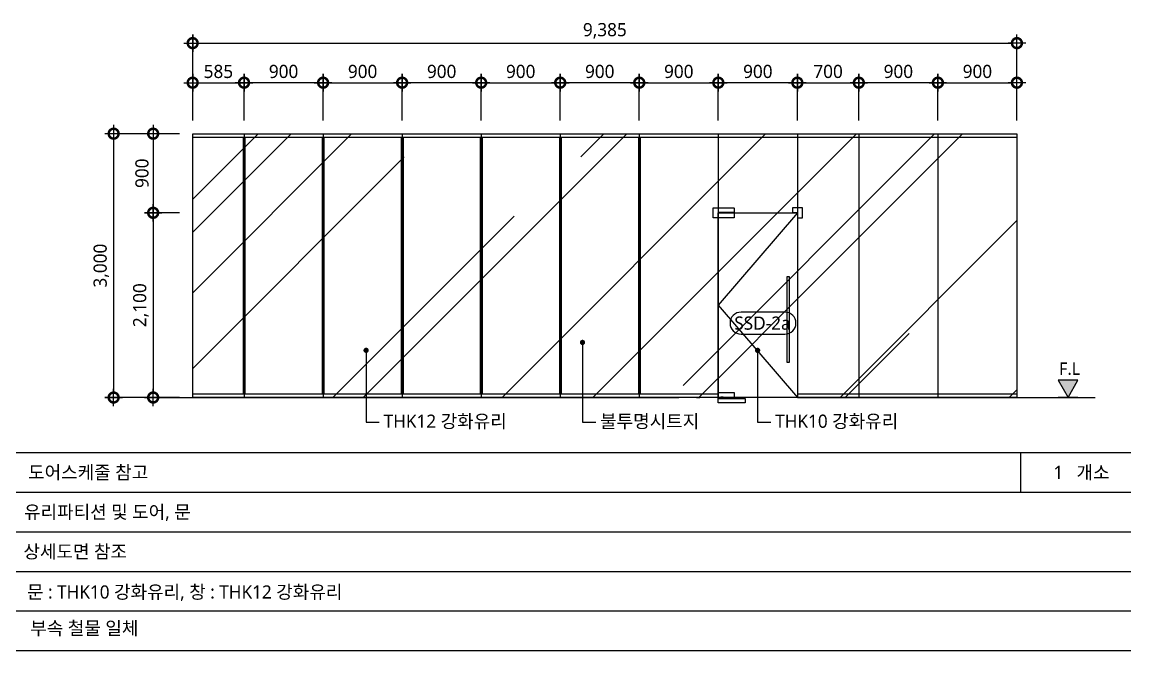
# Model space of a CAD drawing. Header units: millimetres. Extents: x -3 to 459584, y -660938 to -11738.
# Drawn here: x 63777 to 76400, y -137734 to -130584 of the extents above; entities that cross this region are included whole.
import ezdxf
from ezdxf import colors
from ezdxf.entities.mleader import LeaderData, LeaderLine
from ezdxf.enums import TextEntityAlignment as Align
from ezdxf.math import Vec2, Vec3

# ---------------------------------------------------------------- set-up
doc = ezdxf.new("R2010")
doc.units = ezdxf.units.MM
doc.header["$LTSCALE"] = 200
for name, pattern in [('CEN-GAUN', [32.2, 30, -1, 0.2, -1]), ('CENTERX2', [4, 2.5, -0.5, 0.5, -0.5]), ('H1', [1, 0.5, -0.5])]:
    doc.linetypes.add(name, pattern=pattern)
doc.layers.get('DEFPOINTS').update_dxf_attribs({"color": 137})
for name, color, linetype in [('0.KSC-DIM', 5, 'Continuous'), ('0.KSC-DOOR', 4, 'Continuous'), ('4ELE', 4, 'Continuous'), ('A-ELEV-PCN4', 4, 'Continuous'), ('A-ELEV-PCN5', 5, 'Continuous'), ('A-ELEV-PCN9', 9, 'Continuous'), ('A-PATT', 252, 'Continuous'), ('A-wall-유리파티션', 5, 'Continuous'), ('CEN', 1, 'CEN-GAUN'), ('DIM', 7, 'Continuous'), ('ELE3', 3, 'Continuous'), ('ELE6', 6, 'Continuous'), ('SYM', 6, 'Continuous'), ('TAG', 6, 'Continuous'), ('TAR-LEVEL', 6, 'Continuous'), ('TEX', 3, 'Continuous')]:
    doc.layers.add(name, color=color, linetype=linetype)
doc.styles.add('ARIAL', font='malgun.ttf')
doc.styles.add('S1', font='malgun.ttf')
doc.styles.add('돋움', font='malgun.ttf')
doc.styles.add('스타일1', font='malgun.ttf')
doc.dimstyles.new('CJA-50', dxfattribs={"dimscale": 50, "dimtxt": 3, "dimasz": 1, "dimexe": 2, "dimexo": 3, "dimgap": 1, "dimtad": 1, "dimdec": 0, "dimzin": 1, "dimdsep": 46, "dimlunit": 6, "dimtxsty": 'S1', "dimblk": 'GAUN-DOT', "dimcen": -2, "dimdle": 2, "dimclrd": 256, "dimclre": 256, "dimclrt": 3, "dimadec": 0, "dimazin": 0, "dimtfac": 1, "dimtdec": 0, "dimtix": 1, "dimtmove": 2, "dimatfit": 3, "dimldrblk": 'DOTSMALL', "dimfxl": 1, "dimtolj": 1, "dimtzin": 1, "dimarcsym": 0})

# ---------------------------------------------------------------- blocks, each defined once
blk = doc.blocks.new('단면레벨-1')
at = {"layer": 'TAG'}
blk.add_hatch(color=256, dxfattribs=at).paths.add_polyline_path([(0, 0), (2.27, 3.93), (-2.27, 3.93)])
for p, q in [((-2.27, 3.93), (0, 0)), ((2.27, 3.93), (-2.27, 3.93)), ((0, 0), (2.27, 3.93)), ((2.27, 0), (-2.27, 0))]:
    blk.add_line(p, q, dxfattribs=at)
at = {"layer": 'TAG', "color": 3, "style": '돋움'}
blk.add_attdef('GL.+1500', text='', height=2.81, dxfattribs=at).set_placement((0.37, 6.53), align=Align.MIDDLE)
blk = doc.blocks.new('GAUN-DOT')
at = {"linetype": 'ByBlock'}
for p, q in [((2, 0), (-2, 0)), ((0, -2), (0, 2))]:
    blk.add_line(p, q, dxfattribs=at)
at = {"const_width": 2.25}
blk.add_lwpolyline([(0, 0.28125, 1), (0, -0.28125, 1)], format="xyb", close=True, dxfattribs=at)
blk = doc.blocks.new('*D354')
at = {"layer": 'DEFPOINTS', "color": 0, "transparency": 16777216}
for p in [(65718, -131852), (64818, -134853), (65718, -134853)]:
    blk.add_point(p, dxfattribs=at)
at = {"layer": 'DIM', "lineweight": -2, "transparency": 16777216}
for p, q in [((65568, -131852), (64718, -131852)), ((64818, -131902), (64818, -134803)), ((65568, -134853), (64718, -134853))]:
    blk.add_line(p, q, dxfattribs=at)
at = {"layer": 'DIM', "lineweight": -2, "transparency": 16777216, "xscale": 50, "yscale": 50, "zscale": 50}
for p, rotation in [((64818, -131852), 90), ((64818, -134853), 270)]:
    blk.add_blockref('GAUN-DOT', p, dxfattribs=dict(at, rotation=rotation))
at = {"layer": 'DIM', "color": 3, "transparency": 16777216, "insert": (64678, -133353), "char_height": 150, "attachment_point": 5, "rotation": 90, "style": 'S1'}
blk.add_mtext('\\A1;3,000', dxfattribs=at)
blk = doc.blocks.new('_DotSmall')
at = {"color": 0, "linetype": 'ByBlock', "const_width": 0.5}
blk.add_lwpolyline([(-0.0625, 0, 1), (0.0625, 0, 1)], format="xyb", close=True, dxfattribs=at)
blk = doc.blocks.new('*D355')
at = {"layer": 'DEFPOINTS', "color": 0, "transparency": 16777216}
for p in [(65718, -132752), (65268, -134853), (65718, -134853)]:
    blk.add_point(p, dxfattribs=at)
at = {"layer": 'DIM', "lineweight": -2, "transparency": 16777216}
for p, q in [((65568, -132752), (65168, -132752)), ((65268, -132802), (65268, -134803)), ((65568, -134853), (65168, -134853))]:
    blk.add_line(p, q, dxfattribs=at)
at = {"layer": 'DIM', "lineweight": -2, "transparency": 16777216, "xscale": 50, "yscale": 50, "zscale": 50}
for p, rotation in [((65268, -132752), 90), ((65268, -134853), 270)]:
    blk.add_blockref('GAUN-DOT', p, dxfattribs=dict(at, rotation=rotation))
at = {"layer": 'DIM', "color": 3, "transparency": 16777216, "insert": (65128, -133803), "char_height": 150, "attachment_point": 5, "rotation": 90, "style": 'S1'}
blk.add_mtext('\\A1;2,100', dxfattribs=at)
blk = doc.blocks.new('*D356')
at = {"layer": 'DEFPOINTS', "color": 0, "transparency": 16777216}
for p in [(65718, -131852), (65268, -132752), (65718, -132752)]:
    blk.add_point(p, dxfattribs=at)
at = {"layer": 'DIM', "lineweight": -2, "transparency": 16777216}
for p, q in [((65568, -131852), (65168, -131852)), ((65268, -131902), (65268, -132702)), ((65568, -132752), (65168, -132752))]:
    blk.add_line(p, q, dxfattribs=at)
at = {"layer": 'DIM', "lineweight": -2, "transparency": 16777216, "xscale": 50, "yscale": 50, "zscale": 50}
for p, rotation in [((65268, -131852), 90), ((65268, -132752), 270)]:
    blk.add_blockref('GAUN-DOT', p, dxfattribs=dict(at, rotation=rotation))
at = {"layer": 'DIM', "color": 3, "transparency": 16777216, "insert": (65141, -132302), "char_height": 150, "attachment_point": 5, "rotation": 90, "style": 'S1'}
blk.add_mtext('\\A1;900', dxfattribs=at)
blk = doc.blocks.new('*D357')
at = {"layer": 'DEFPOINTS', "color": 0, "transparency": 16777216}
for p in [(75103, -130822), (65718, -131852), (75103, -131852)]:
    blk.add_point(p, dxfattribs=at)
at = {"layer": 'DIM', "lineweight": -2, "transparency": 16777216}
for p, q in [((65718, -131702), (65718, -130722)), ((75103, -131702), (75103, -130722)), ((65768, -130822), (75053, -130822))]:
    blk.add_line(p, q, dxfattribs=at)
at = {"layer": 'DIM', "lineweight": -2, "transparency": 16777216, "xscale": 50, "yscale": 50, "zscale": 50, "rotation": 180}
blk.add_blockref('GAUN-DOT', (65718, -130822), dxfattribs=at)
at = {"layer": 'DIM', "lineweight": -2, "transparency": 16777216, "xscale": 50, "yscale": 50, "zscale": 50}
blk.add_blockref('GAUN-DOT', (75103, -130822), dxfattribs=at)
at = {"layer": 'DIM', "color": 3, "transparency": 16777216, "insert": (70411, -130682), "char_height": 150, "attachment_point": 5, "style": 'S1'}
blk.add_mtext('\\A1;9,385', dxfattribs=at)
blk = doc.blocks.new('*D358')
at = {"layer": 'DEFPOINTS', "color": 0, "transparency": 16777216}
for p in [(71703, -131272), (71703, -131852), (72603, -131852)]:
    blk.add_point(p, dxfattribs=at)
at = {"layer": 'DIM', "lineweight": -2, "transparency": 16777216}
for p, q in [((71703, -131702), (71703, -131172)), ((72553, -131272), (71753, -131272)), ((72603, -131702), (72603, -131172))]:
    blk.add_line(p, q, dxfattribs=at)
at = {"layer": 'DIM', "lineweight": -2, "transparency": 16777216, "xscale": 50, "yscale": 50, "zscale": 50, "rotation": 180}
blk.add_blockref('GAUN-DOT', (71703, -131272), dxfattribs=at)
at = {"layer": 'DIM', "lineweight": -2, "transparency": 16777216, "xscale": 50, "yscale": 50, "zscale": 50}
blk.add_blockref('GAUN-DOT', (72603, -131272), dxfattribs=at)
at = {"layer": 'DIM', "color": 3, "transparency": 16777216, "insert": (72153, -131145), "char_height": 150, "attachment_point": 5, "style": 'S1'}
blk.add_mtext('\\A1;900', dxfattribs=at)
blk = doc.blocks.new('*D359')
at = {"layer": 'DEFPOINTS', "color": 0, "transparency": 16777216}
for p in [(73303, -131272), (72603, -131852), (73303, -131852)]:
    blk.add_point(p, dxfattribs=at)
at = {"layer": 'DIM', "lineweight": -2, "transparency": 16777216}
for p, q in [((72603, -131702), (72603, -131172)), ((72653, -131272), (73253, -131272)), ((73303, -131702), (73303, -131172))]:
    blk.add_line(p, q, dxfattribs=at)
at = {"layer": 'DIM', "lineweight": -2, "transparency": 16777216, "xscale": 50, "yscale": 50, "zscale": 50, "rotation": 180}
blk.add_blockref('GAUN-DOT', (72603, -131272), dxfattribs=at)
at = {"layer": 'DIM', "lineweight": -2, "transparency": 16777216, "xscale": 50, "yscale": 50, "zscale": 50}
blk.add_blockref('GAUN-DOT', (73303, -131272), dxfattribs=at)
at = {"layer": 'DIM', "color": 3, "transparency": 16777216, "insert": (72953, -131145), "char_height": 150, "attachment_point": 5, "style": 'S1'}
blk.add_mtext('\\A1;700', dxfattribs=at)
blk = doc.blocks.new('*D360')
at = {"layer": 'DEFPOINTS', "color": 0, "transparency": 16777216}
for p in [(73303, -131272), (73303, -131852), (74203, -131852)]:
    blk.add_point(p, dxfattribs=at)
at = {"layer": 'DIM', "lineweight": -2, "transparency": 16777216}
for p, q in [((73303, -131702), (73303, -131172)), ((74153, -131272), (73353, -131272)), ((74203, -131702), (74203, -131172))]:
    blk.add_line(p, q, dxfattribs=at)
at = {"layer": 'DIM', "lineweight": -2, "transparency": 16777216, "xscale": 50, "yscale": 50, "zscale": 50, "rotation": 180}
blk.add_blockref('GAUN-DOT', (73303, -131272), dxfattribs=at)
at = {"layer": 'DIM', "lineweight": -2, "transparency": 16777216, "xscale": 50, "yscale": 50, "zscale": 50}
blk.add_blockref('GAUN-DOT', (74203, -131272), dxfattribs=at)
at = {"layer": 'DIM', "color": 3, "transparency": 16777216, "insert": (73753, -131145), "char_height": 150, "attachment_point": 5, "style": 'S1'}
blk.add_mtext('\\A1;900', dxfattribs=at)
blk = doc.blocks.new('*D361')
at = {"layer": 'DEFPOINTS', "color": 0, "transparency": 16777216}
for p in [(75103, -131272), (74203, -131852), (75103, -131852)]:
    blk.add_point(p, dxfattribs=at)
at = {"layer": 'DIM', "lineweight": -2, "transparency": 16777216}
for p, q in [((74203, -131702), (74203, -131172)), ((74253, -131272), (75053, -131272)), ((75103, -131702), (75103, -131172))]:
    blk.add_line(p, q, dxfattribs=at)
at = {"layer": 'DIM', "lineweight": -2, "transparency": 16777216, "xscale": 50, "yscale": 50, "zscale": 50, "rotation": 180}
blk.add_blockref('GAUN-DOT', (74203, -131272), dxfattribs=at)
at = {"layer": 'DIM', "lineweight": -2, "transparency": 16777216, "xscale": 50, "yscale": 50, "zscale": 50}
blk.add_blockref('GAUN-DOT', (75103, -131272), dxfattribs=at)
at = {"layer": 'DIM', "color": 3, "transparency": 16777216, "insert": (74653, -131145), "char_height": 150, "attachment_point": 5, "style": 'S1'}
blk.add_mtext('\\A1;900', dxfattribs=at)
blk = doc.blocks.new('DN')
at = {"layer": 'SYM', "color": 6}
blk.add_lwpolyline([(12.5, 0.17, 1), (12.5, 5.17), (2.5, 5.17, 1), (2.5, 0.17)], format="xyb", close=True, dxfattribs=at)
at = {"layer": 'SYM', "color": 3, "style": '스타일1'}
blk.add_attdef('FSD-1', text='', height=3, dxfattribs=at).set_placement((7.37, 2.67), align=Align.MIDDLE_CENTER)
blk = doc.blocks.new('SST-900')
at = {"color": 8, "linetype": 'H1', "ltscale": 50}
blk.add_wipeout([(0, -0.78), (68.57, -0.78), (68.57, 160), (0, 160)], dxfattribs=at).dxf.layer = '0.KSC-DOOR'
at = {"layer": '0.KSC-DIM', "color": 1, "linetype": 'CENTERX2', "ltscale": 200}
blk.add_lwpolyline([(0, 160), (68.57, 80), (0, 0)], dxfattribs=at)
at = {"layer": '0.KSC-DOOR', "color": 5}
for points in [[(-0.23, 155.72), (-4.4, 155.72), (-4.4, 164.28), (3.95, 164.28, -0.440022), (4.17, 164.03), (4.17, 160.23), (-0.23, 160.23), (-0.23, 155.72)], [(68.81, 155.72), (72.97, 155.72), (72.97, 164.28), (55.16, 164.28, 0.440022), (54.94, 164.03), (54.94, 160.23), (68.81, 160.23), (68.81, 155.72)]]:
    blk.add_lwpolyline(points, format="xyb", dxfattribs=at)
at = {"layer": '0.KSC-DOOR'}
blk.add_lwpolyline([(0, 0), (68.57, 0), (68.57, 160), (0, 160)], close=True, dxfattribs=at)
at = {"layer": '0.KSC-DOOR', "color": 5}
for points in [[(54.94, 155.72), (68.57, 155.72), (68.57, 160), (54.94, 160)], [(54.94, 0), (68.57, 0), (68.57, 4.28), (54.94, 4.28)]]:
    blk.add_lwpolyline(points, close=True, dxfattribs=at)
at = {"layer": '0.KSC-DOOR', "color": 6}
blk.add_lwpolyline([(7.03, 30.38), (8.98, 30.38), (8.98, 104.69), (7.03, 104.69)], close=True, dxfattribs=at)
at = {"layer": '0.KSC-DOOR', "color": 8, "linetype": 'H1', "ltscale": 0.5}
for points in [[(66.53, 0.62), (64.26, 0.62), (64.26, -0.78), (66.53, -0.78)], [(45.2, -4.67), (68.57, -4.67), (68.57, -0.78), (45.2, -0.78)], [(45.2, -0.93), (68.57, -0.93), (68.57, -0.78), (45.2, -0.78)]]:
    blk.add_lwpolyline(points, close=True, dxfattribs=at)
blk = doc.blocks.new('*D362')
at = {"layer": 'DEFPOINTS', "color": 0, "transparency": 16777216}
for p in [(71703, -131272), (70803, -131852), (71703, -131852)]:
    blk.add_point(p, dxfattribs=at)
at = {"layer": 'DIM', "lineweight": -2, "transparency": 16777216}
for p, q in [((70803, -131702), (70803, -131172)), ((70853, -131272), (71653, -131272)), ((71703, -131702), (71703, -131172))]:
    blk.add_line(p, q, dxfattribs=at)
at = {"layer": 'DIM', "lineweight": -2, "transparency": 16777216, "xscale": 50, "yscale": 50, "zscale": 50, "rotation": 180}
blk.add_blockref('GAUN-DOT', (70803, -131272), dxfattribs=at)
at = {"layer": 'DIM', "lineweight": -2, "transparency": 16777216, "xscale": 50, "yscale": 50, "zscale": 50}
blk.add_blockref('GAUN-DOT', (71703, -131272), dxfattribs=at)
at = {"layer": 'DIM', "color": 3, "transparency": 16777216, "insert": (71253, -131145), "char_height": 150, "attachment_point": 5, "style": 'S1'}
blk.add_mtext('\\A1;900', dxfattribs=at)
blk = doc.blocks.new('*D363')
at = {"layer": 'DEFPOINTS', "color": 0, "transparency": 16777216}
for p in [(69903, -131272), (69003, -131852), (69903, -131852)]:
    blk.add_point(p, dxfattribs=at)
at = {"layer": 'DIM', "lineweight": -2, "transparency": 16777216}
for p, q in [((69003, -131702), (69003, -131172)), ((69053, -131272), (69853, -131272)), ((69903, -131702), (69903, -131172))]:
    blk.add_line(p, q, dxfattribs=at)
at = {"layer": 'DIM', "lineweight": -2, "transparency": 16777216, "xscale": 50, "yscale": 50, "zscale": 50, "rotation": 180}
blk.add_blockref('GAUN-DOT', (69003, -131272), dxfattribs=at)
at = {"layer": 'DIM', "lineweight": -2, "transparency": 16777216, "xscale": 50, "yscale": 50, "zscale": 50}
blk.add_blockref('GAUN-DOT', (69903, -131272), dxfattribs=at)
at = {"layer": 'DIM', "color": 3, "transparency": 16777216, "insert": (69453, -131145), "char_height": 150, "attachment_point": 5, "style": 'S1'}
blk.add_mtext('\\A1;900', dxfattribs=at)
blk = doc.blocks.new('*D364')
at = {"layer": 'DEFPOINTS', "color": 0, "transparency": 16777216}
for p in [(69903, -131272), (69903, -131852), (70803, -131852)]:
    blk.add_point(p, dxfattribs=at)
at = {"layer": 'DIM', "lineweight": -2, "transparency": 16777216}
for p, q in [((69903, -131702), (69903, -131172)), ((70753, -131272), (69953, -131272)), ((70803, -131702), (70803, -131172))]:
    blk.add_line(p, q, dxfattribs=at)
at = {"layer": 'DIM', "lineweight": -2, "transparency": 16777216, "xscale": 50, "yscale": 50, "zscale": 50, "rotation": 180}
blk.add_blockref('GAUN-DOT', (69903, -131272), dxfattribs=at)
at = {"layer": 'DIM', "lineweight": -2, "transparency": 16777216, "xscale": 50, "yscale": 50, "zscale": 50}
blk.add_blockref('GAUN-DOT', (70803, -131272), dxfattribs=at)
at = {"layer": 'DIM', "color": 3, "transparency": 16777216, "insert": (70353, -131145), "char_height": 150, "attachment_point": 5, "style": 'S1'}
blk.add_mtext('\\A1;900', dxfattribs=at)
blk = doc.blocks.new('*D365')
at = {"layer": 'DEFPOINTS', "color": 0, "transparency": 16777216}
for p in [(66303, -131272), (65718, -131852), (66303, -131852)]:
    blk.add_point(p, dxfattribs=at)
at = {"layer": 'DIM', "lineweight": -2, "transparency": 16777216}
for p, q in [((65718, -131702), (65718, -131172)), ((65768, -131272), (66253, -131272)), ((66303, -131702), (66303, -131172))]:
    blk.add_line(p, q, dxfattribs=at)
at = {"layer": 'DIM', "lineweight": -2, "transparency": 16777216, "xscale": 50, "yscale": 50, "zscale": 50, "rotation": 180}
blk.add_blockref('GAUN-DOT', (65718, -131272), dxfattribs=at)
at = {"layer": 'DIM', "lineweight": -2, "transparency": 16777216, "xscale": 50, "yscale": 50, "zscale": 50}
blk.add_blockref('GAUN-DOT', (66303, -131272), dxfattribs=at)
at = {"layer": 'DIM', "color": 3, "transparency": 16777216, "insert": (66011, -131145), "char_height": 150, "attachment_point": 5, "style": 'S1'}
blk.add_mtext('\\A1;585', dxfattribs=at)
blk = doc.blocks.new('*D366')
at = {"layer": 'DEFPOINTS', "color": 0, "transparency": 16777216}
for p in [(66303, -131272), (66303, -131852), (67203, -131852)]:
    blk.add_point(p, dxfattribs=at)
at = {"layer": 'DIM', "lineweight": -2, "transparency": 16777216}
for p, q in [((66303, -131702), (66303, -131172)), ((67153, -131272), (66353, -131272)), ((67203, -131702), (67203, -131172))]:
    blk.add_line(p, q, dxfattribs=at)
at = {"layer": 'DIM', "lineweight": -2, "transparency": 16777216, "xscale": 50, "yscale": 50, "zscale": 50, "rotation": 180}
blk.add_blockref('GAUN-DOT', (66303, -131272), dxfattribs=at)
at = {"layer": 'DIM', "lineweight": -2, "transparency": 16777216, "xscale": 50, "yscale": 50, "zscale": 50}
blk.add_blockref('GAUN-DOT', (67203, -131272), dxfattribs=at)
at = {"layer": 'DIM', "color": 3, "transparency": 16777216, "insert": (66753, -131145), "char_height": 150, "attachment_point": 5, "style": 'S1'}
blk.add_mtext('\\A1;900', dxfattribs=at)
blk = doc.blocks.new('*D367')
at = {"layer": 'DEFPOINTS', "color": 0, "transparency": 16777216}
for p in [(68103, -131272), (68103, -131852), (69003, -131852)]:
    blk.add_point(p, dxfattribs=at)
at = {"layer": 'DIM', "lineweight": -2, "transparency": 16777216}
for p, q in [((68103, -131702), (68103, -131172)), ((68953, -131272), (68153, -131272)), ((69003, -131702), (69003, -131172))]:
    blk.add_line(p, q, dxfattribs=at)
at = {"layer": 'DIM', "lineweight": -2, "transparency": 16777216, "xscale": 50, "yscale": 50, "zscale": 50, "rotation": 180}
blk.add_blockref('GAUN-DOT', (68103, -131272), dxfattribs=at)
at = {"layer": 'DIM', "lineweight": -2, "transparency": 16777216, "xscale": 50, "yscale": 50, "zscale": 50}
blk.add_blockref('GAUN-DOT', (69003, -131272), dxfattribs=at)
at = {"layer": 'DIM', "color": 3, "transparency": 16777216, "insert": (68553, -131145), "char_height": 150, "attachment_point": 5, "style": 'S1'}
blk.add_mtext('\\A1;900', dxfattribs=at)
blk = doc.blocks.new('*D368')
at = {"layer": 'DEFPOINTS', "color": 0, "transparency": 16777216}
for p in [(68103, -131272), (67203, -131852), (68103, -131852)]:
    blk.add_point(p, dxfattribs=at)
at = {"layer": 'DIM', "lineweight": -2, "transparency": 16777216}
for p, q in [((67203, -131702), (67203, -131172)), ((67253, -131272), (68053, -131272)), ((68103, -131702), (68103, -131172))]:
    blk.add_line(p, q, dxfattribs=at)
at = {"layer": 'DIM', "lineweight": -2, "transparency": 16777216, "xscale": 50, "yscale": 50, "zscale": 50, "rotation": 180}
blk.add_blockref('GAUN-DOT', (67203, -131272), dxfattribs=at)
at = {"layer": 'DIM', "lineweight": -2, "transparency": 16777216, "xscale": 50, "yscale": 50, "zscale": 50}
blk.add_blockref('GAUN-DOT', (68103, -131272), dxfattribs=at)
at = {"layer": 'DIM', "color": 3, "transparency": 16777216, "insert": (67653, -131145), "char_height": 150, "attachment_point": 5, "style": 'S1'}
blk.add_mtext('\\A1;900', dxfattribs=at)
blk = doc.blocks.new('_Dot')
at = {"color": 0, "linetype": 'ByBlock', "lineweight": -2}
blk.add_line((-0.5, 0), (-1, 0), dxfattribs=at)
at = {"color": 0, "linetype": 'ByBlock', "const_width": 0.5}
blk.add_lwpolyline([(-0.25, 0, 1), (0.25, 0, 1)], format="xyb", close=True, dxfattribs=at)

msp = doc.modelspace()

# ---------------------------------------------------------------- linework, layer by layer
at = {"layer": '4ELE'}
msp.add_line((75103.1, -131852.4), (75103.1, -134852.4), dxfattribs=at)
msp.add_lwpolyline([(75103.1, -134852.4), (65718.1, -134852.4), (65718.1, -131852.4), (75103.1, -131852.4)], dxfattribs=at)
at = {"layer": 'A-ELEV-PCN5'}
msp.add_line((65718.1, -131892.4), (75103.1, -131892.4), dxfattribs=at)
at = {"layer": 'A-ELEV-PCN9'}
for p, q in [((66293.1, -131892.4), (66293.1, -134812.4)), ((66303.1, -131852.4), (66303.1, -134852.4)), ((66313.1, -131892.4), (66313.1, -134812.4)), ((67193.1, -131892.4), (67193.1, -134812.4)), ((67203.1, -131852.4), (67203.1, -134852.4)), ((67213.1, -131892.4), (67213.1, -134812.4)), ((68093.1, -131892.4), (68093.1, -134812.4)), ((68103.1, -131852.4), (68103.1, -134852.4)), ((68113.1, -131892.4), (68113.1, -134812.4)), ((68993.1, -131892.4), (68993.1, -134812.4)), ((69003.1, -131852.4), (69003.1, -134852.4)), ((69013.1, -131892.4), (69013.1, -134812.4)), ((69893.1, -131892.4), (69893.1, -134812.4)), ((69903.1, -131852.4), (69903.1, -134852.4)), ((69913.1, -131892.4), (69913.1, -134812.4)), ((70793.1, -131892.4), (70793.1, -134812.4)), ((70803.1, -131852.4), (70803.1, -134852.4)), ((70813.1, -131892.4), (70813.1, -134812.4)), ((73303.1, -131852.4), (73303.1, -134852.4)), ((74203.1, -131852.4), (74203.1, -134852.4))]:
    msp.add_line(p, q, dxfattribs=at)
at = {"layer": 'A-wall-유리파티션'}
for p, q in [((65718.1, -131852.4), (75103.1, -131852.4)), ((71703.1, -132752.4), (72603.1, -132752.4))]:
    msp.add_line(p, q, dxfattribs=at)
at = {"layer": 'CEN'}
msp.add_line((65253.1, -134852.4), (75994.8, -134852.4), dxfattribs=at)
at = {"layer": 'ELE3'}
msp.add_line((76400, -137734.1), (42047.2, -137734.1), dxfattribs=at)
at = {"layer": 'ELE6'}
for p, q in [((76400, -135484.1), (42047.2, -135484.1)), ((75143.2, -135484.1), (75143.2, -135934.1)), ((76400, -135934.1), (42047.2, -135934.1)), ((76400, -136384.1), (42047.2, -136384.1)), ((76400, -136834.1), (42047.2, -136834.1)), ((76400, -137284.1), (42047.2, -137284.1))]:
    msp.add_line(p, q, dxfattribs=at)

# ---------------------------------------------------------------- block references
at = {"layer": 'TAR-LEVEL'}
ref = msp.add_blockref('단면레벨-1', (75684.8, -134852.4), dxfattribs=dict(at, xscale=50, yscale=50, zscale=50))
ref.add_attrib('GL.+1500', 'F.L', dxfattribs={"color": 3, "height": 140.62, "style": 'ARIAL'}).set_placement((75703.2, -134526.2), align=Align.MIDDLE)

# ---------------------------------------------------------------- texts
at = {"layer": 'TEX', "style": 'S1'}
for s, p in [('도어스케줄 참고', (63843.8, -135780.1)), ('유리파티션 및 도어, 문', (63797.7, -136230.1)), ('상세도면 참조', (63790.6, -136680.1)), ('문 : THK10 강화유리, 창 : THK12 강화유리', (63831.6, -137139.7)), ('부속 철물 일체', (63868.9, -137551.7))]:
    msp.add_text(s, height=150, dxfattribs=at).set_placement(p)
for s, p in [('1', (75630.8, -135780.1)), ('개소', (76157.8, -135780.1))]:
    msp.add_text(s, height=150, dxfattribs=at).set_placement(p, align=Align.RIGHT)

# ---------------------------------------------------------------- dimensions: what is measured, and where the dimension line sits
at = {"layer": 'DIM'}
for base, p1, p2, angle, picture, middle in [((75103.1, -130822.4), (65718.1, -131852.4), (75103.1, -131852.4), 180, '*D357', (70410.6, -130682.4)), ((66303.1, -131272.4), (65718.1, -131852.4), (66303.1, -131852.4), 180, '*D365', (66010.6, -131144.9)), ((68103.1, -131272.4), (67203.1, -131852.4), (68103.1, -131852.4), 180, '*D368', (67653.1, -131144.9)), ((69903.1, -131272.4), (69003.1, -131852.4), (69903.1, -131852.4), 180, '*D363', (69453.1, -131144.9)), ((71703.1, -131272.4), (70803.1, -131852.4), (71703.1, -131852.4), 180, '*D362', (71253.1, -131144.9)), ((73303.1, -131272.4), (72603.1, -131852.4), (73303.1, -131852.4), 180, '*D359', (72953.1, -131144.9)), ((75103.1, -131272.4), (74203.1, -131852.4), (75103.1, -131852.4), 180, '*D361', (74653.1, -131144.9)), ((64818.1, -134852.6), (65718.1, -131852.4), (65718.1, -134852.6), 90, '*D354', (64678, -133352.5)), ((65268.1, -132752.4), (65718.1, -131852.4), (65718.1, -132752.4), 90, '*D356', (65140.6, -132302.4)), ((65268.1, -134852.6), (65718.1, -132752.4), (65718.1, -134852.6), 90, '*D355', (65127.6, -133802.5))]:
    dim = msp.add_linear_dim(base=base, p1=p1, p2=p2, angle=angle, dimstyle='CJA-50', dxfattribs=at)
    dim.commit()
    dim.dimension.update_dxf_attribs({"geometry": picture, "text_midpoint": middle})
for base, p1, p2, picture, middle in [((66303.1, -131272.4), (67203.1, -131852.4), (66303.1, -131852.4), '*D366', (66753.1, -131144.9)), ((68103.1, -131272.4), (69003.1, -131852.4), (68103.1, -131852.4), '*D367', (68553.1, -131144.9)), ((69903.1, -131272.4), (70803.1, -131852.4), (69903.1, -131852.4), '*D364', (70353.1, -131144.9)), ((71703.1, -131272.4), (72603.1, -131852.4), (71703.1, -131852.4), '*D358', (72153.1, -131144.9)), ((73303.1, -131272.4), (74203.1, -131852.4), (73303.1, -131852.4), '*D360', (73753.1, -131144.9))]:
    dim = msp.add_linear_dim(base=base, p1=p1, p2=p2, dimstyle='CJA-50', dxfattribs=at)
    dim.commit()
    dim.dimension.update_dxf_attribs({"geometry": picture, "text_midpoint": middle})

# ---------------------------------------------------------------- leaders
at = {"layer": 'TAG', "color": 3}
ml = msp.add_multileader_mtext('Standard', dxfattribs=at)
ml.set_content('THK12 강화유리', color=3, style='ARIAL')
ml.set_leader_properties(color=6)
ml.set_arrow_properties(name='DOT')
ml.build(insert=Vec2(0, 0))
ml.multileader.update_dxf_attribs({"dogleg_length": 3, "arrow_head_size": 60})
ctx = ml.context
ctx.base_point, ctx.char_height, ctx.arrow_head_size, ctx.landing_gap_size, ctx.plane_origin = Vec3(67842.5, -135131.6), 150, 60, 50, Vec3(66826.5, -137203.3)
notes = []
notes.append((ctx, [(0, (1, 1, 0), (67692.5, -135131.6), (1, 0), 150, [(0, [(67692.5, -134316.6)], 0, [])])]))
ctx.mtext.insert, ctx.mtext.flow_direction = Vec3(67892.5, -135047.4), 5
ml = msp.add_multileader_mtext('Standard', dxfattribs=at)
ml.set_content('불투명시트지', color=3, style='ARIAL')
ml.set_leader_properties(color=6)
ml.set_arrow_properties(name='DOT')
ml.build(insert=Vec2(0, 0))
ml.multileader.update_dxf_attribs({"dogleg_length": 3, "arrow_head_size": 60})
ctx = ml.context
ctx.base_point, ctx.char_height, ctx.arrow_head_size, ctx.landing_gap_size, ctx.plane_origin = Vec3(70306.7, -135131.6), 150, 60, 50, Vec3(69290.7, -137113.2)
notes.append((ctx, [(0, (1, 1, 0), (70156.7, -135131.6), (1, 0), 150, [(0, [(70156.7, -134226.6)], 0, [])])]))
ctx.mtext.insert, ctx.mtext.flow_direction = Vec3(70356.7, -135047.4), 5
for ctx, leaders in notes:
    for number, flags, end, landing, length, lines in leaders:
        leader = LeaderData()
        leader.index, (leader.has_last_leader_line, leader.has_dogleg_vector, leader.attachment_direction) = number, flags
        leader.last_leader_point, leader.dogleg_vector, leader.dogleg_length = Vec3(end), Vec3(landing), length
        for number, points, colour, breaks in lines:
            line = LeaderLine()
            line.index, line.vertices, line.color, line.breaks = number, Vec3.list(points), colors.encode_raw_color(colour), breaks
            leader.lines.append(line)
        ctx.leaders.append(leader)

# ---------------------------------------------------------------- next in the draw order: block references
at = {"layer": 'A-ELEV-PCN4', "xscale": -13.1249999999998, "yscale": 13.1249999999998, "zscale": 13.1249999999998}
msp.add_blockref('SST-900', (72603.1, -134852.4, 0), dxfattribs=at)

# ---------------------------------------------------------------- next in the draw order: hatches: boundary and pattern name
at = {"layer": 'A-PATT'}
h = msp.add_hatch(dxfattribs=at)
h.set_pattern_fill('AR-RROOF', color=155, scale=80, angle=45)
h.set_pattern_definition([(45, (-1706.7, -117750), (1724.21, 4597.89), [30480, -4064, 10160, -2032]), (45, (-514, -115120.6), (-3347.84, 474.16), [6096, -670.56, 12192, -1524]), (45, (-2209.6, -115810.3), (6508.89, 8434.257), [16256, -2844.8, 8128, -2032])])
h.paths.add_polyline_path([(75103.1, -131852.4), (65718.1, -131852.4), (65718.1, -134852.4), (75103.1, -134852.4)])

# ---------------------------------------------------------------- next in the draw order: linework, layer by layer
at = {"layer": 'A-ELEV-PCN5'}
for p, q in [((65718.1, -134812.4), (71703.1, -134812.4)), ((72603.1, -134812.4), (75103.1, -134812.4))]:
    msp.add_line(p, q, dxfattribs=at)
at = {"layer": 'A-ELEV-PCN9'}
for p, q in [((71703.1, -131852.4), (71703.1, -134852.4)), ((72603.1, -131852.4), (72603.1, -134852.4))]:
    msp.add_line(p, q, dxfattribs=at)

# ---------------------------------------------------------------- next in the draw order: block references
at = {"layer": 'SYM'}
ref = msp.add_blockref('DN', (71837.3, -134140.3), dxfattribs=dict(at, xscale=50.00000000000001, yscale=50.00000000000001, zscale=50.00000000000001))
ref.add_attrib('1-FSD', 'SSD-2a', dxfattribs={"color": 3, "height": 150, "style": '스타일1'}).set_placement((72205.9, -134006.6), align=Align.MIDDLE_CENTER)

# ---------------------------------------------------------------- next in the draw order: leaders
at = {"layer": 'TAG', "color": 3}
ml = msp.add_multileader_mtext('Standard', dxfattribs=at)
ml.set_content('THK10 강화유리', color=3, style='ARIAL')
ml.set_leader_properties(color=6)
ml.set_arrow_properties(name='DOT')
ml.build(insert=Vec2(0, 0))
ml.multileader.update_dxf_attribs({"dogleg_length": 3, "arrow_head_size": 60})
ctx = ml.context
ctx.base_point, ctx.char_height, ctx.arrow_head_size, ctx.landing_gap_size, ctx.plane_origin = Vec3(72300.5, -135131.6), 150, 60, 50, Vec3(71284.4, -137203.3)
notes = []
notes.append((ctx, [(0, (1, 1, 0), (72150.5, -135131.6), (1, 0), 150, [(0, [(72150.5, -134316.6)], 0, [])])]))
ctx.mtext.insert, ctx.mtext.flow_direction = Vec3(72350.5, -135047.4), 5
for ctx, leaders in notes:
    for number, flags, end, landing, length, lines in leaders:
        leader = LeaderData()
        leader.index, (leader.has_last_leader_line, leader.has_dogleg_vector, leader.attachment_direction) = number, flags
        leader.last_leader_point, leader.dogleg_vector, leader.dogleg_length = Vec3(end), Vec3(landing), length
        for number, points, colour, breaks in lines:
            line = LeaderLine()
            line.index, line.vertices, line.color, line.breaks = number, Vec3.list(points), colors.encode_raw_color(colour), breaks
            leader.lines.append(line)
        ctx.leaders.append(leader)

doc.saveas('drawing.dxf')
